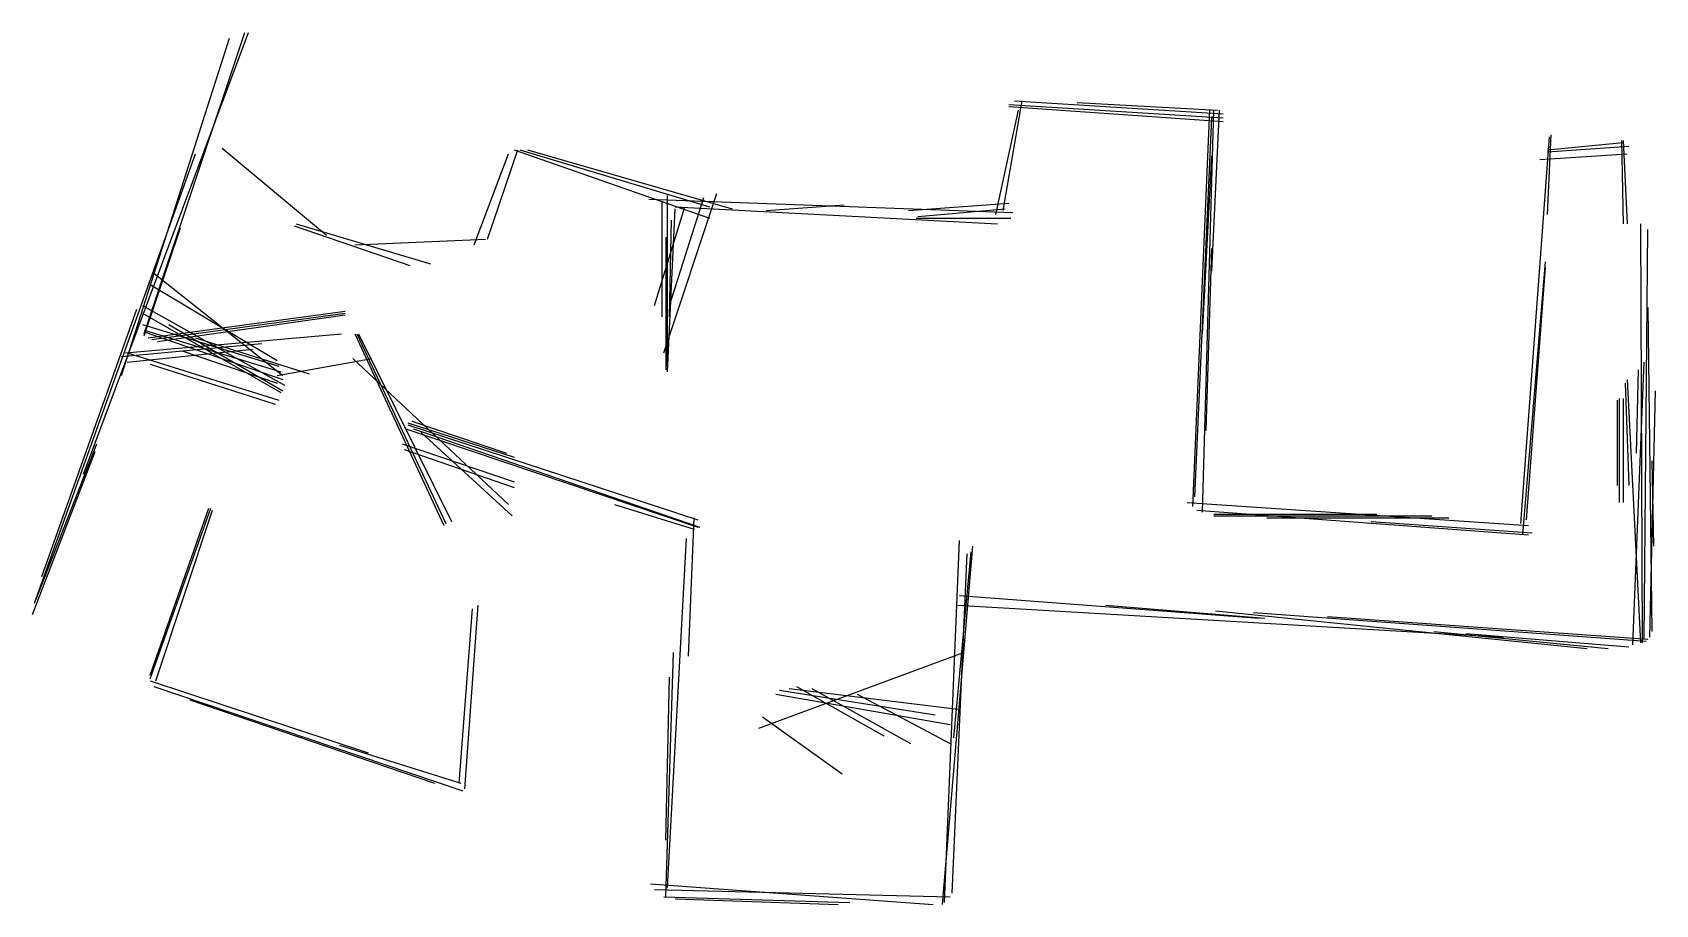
# Model space of a CAD drawing. Header units: metres. Extents: x 0 to 856, y 0 to 460.
import ezdxf

# ---------------------------------------------------------------- set-up
doc = ezdxf.new("R2010")
doc.units = ezdxf.units.M

msp = doc.modelspace()

# ---------------------------------------------------------------- linework, layer by layer
for p, q in [((27, 227), (114, 460)), ((47, 279), (104, 457)), ((59, 301), (112, 460)), ((512, 366), (522, 424)), ((515, 422), (628, 415)), ((515, 421), (628, 413)), ((518, 424), (628, 417)), ((551, 423), (625, 419)), ((508, 364), (520, 419)), ((612, 210), (621, 419)), ((613, 215), (622, 415)), ((617, 207), (623, 419)), ((622, 334), (626, 419)), ((785, 201), (800, 405)), ((799, 364), (801, 406)), ((838, 403), (839, 359)), ((839, 403), (841, 359)), ((1, 159), (86, 396)), ((100, 399), (155, 353)), ((233, 348), (251, 396)), ((240, 351), (256, 398)), ((254, 398), (357, 362)), ((257, 398), (357, 368)), ((261, 398), (369, 367)), ((617, 301), (622, 395)), ((795, 393), (841, 396)), ((799, 398), (839, 402)), ((799, 397), (842, 400)), ((325, 372), (517, 365)), ((332, 371), (332, 310)), ((333, 291), (361, 375)), ((335, 284), (335, 374)), ((336, 316), (354, 373)), ((387, 366), (428, 369)), ((462, 366), (515, 370)), ((328, 316), (344, 368)), ((335, 281), (339, 367)), ((336, 310), (337, 361)), ((339, 368), (509, 359)), ((466, 362), (516, 362)), ((467, 363), (513, 367)), ((59, 300), (78, 357)), ((138, 358), (199, 337)), ((139, 359), (210, 338)), ((170, 348), (239, 351)), ((334, 352), (334, 282)), ((848, 359), (849, 138)), ((850, 140), (852, 356)), ((619, 250), (622, 346)), ((786, 195), (798, 339)), ((788, 203), (798, 336)), ((62, 327), (129, 287)), ((64, 333), (132, 279)), ((5, 173), (55, 314)), ((58, 316), (133, 274)), ((58, 312), (131, 270)), ((61, 299), (165, 313)), ((63, 298), (165, 312)), ((66, 297), (165, 311)), ((852, 315), (854, 144)), ((49, 291), (163, 301)), ((58, 306), (130, 284)), ((59, 303), (131, 281)), ((59, 302), (132, 277)), ((72, 306), (132, 271)), ((170, 301), (217, 200)), ((171, 301), (218, 201)), ((172, 301), (221, 202)), ((47, 289), (121, 296)), ((50, 286), (116, 293)), ((79, 292), (129, 275)), ((86, 299), (146, 280)), ((50, 291), (130, 266)), ((62, 285), (128, 264)), ((129, 279), (179, 288)), ((169, 288), (251, 211)), ((844, 137), (850, 286)), ((840, 275), (842, 221)), ((841, 277), (848, 138)), ((846, 238), (847, 282)), ((836, 221), (836, 266)), ((837, 212), (837, 267)), ((839, 267), (839, 212)), ((853, 141), (856, 271)), ((197, 251), (351, 199)), ((198, 254), (254, 236)), ((198, 253), (351, 203)), ((200, 255), (250, 238)), ((201, 251), (352, 199)), ((205, 249), (253, 205)), ((2, 161), (34, 243)), ((195, 243), (254, 223)), ((196, 240), (254, 220)), ((0, 153), (33, 239)), ((854, 234), (855, 189)), ((62, 119), (94, 209)), ((62, 121), (93, 209)), ((65, 118), (95, 208)), ((307, 211), (349, 198)), ((609, 212), (789, 200)), ((614, 208), (789, 195)), ((623, 206), (709, 206)), ((346, 131), (349, 204)), ((623, 205), (738, 205)), ((651, 204), (747, 204)), ((706, 202), (791, 196)), ((335, 9), (345, 193)), ((480, 0), (496, 189)), ((481, 1), (489, 192)), ((485, 6), (493, 185)), ((486, 88), (495, 186)), ((489, 163), (647, 151)), ((225, 64), (232, 156)), ((228, 61), (235, 158)), ((488, 158), (776, 141)), ((566, 158), (650, 151)), ((624, 155), (820, 135)), ((644, 154), (851, 139)), ((683, 152), (852, 140)), ((739, 144), (831, 135)), ((756, 143), (842, 136)), ((334, 4), (338, 133)), ((383, 93), (491, 133)), ((334, 34), (336, 120)), ((62, 118), (177, 80)), ((64, 115), (227, 60)), ((394, 113), (476, 100)), ((399, 114), (488, 103)), ((403, 115), (449, 89)), ((411, 114), (463, 85)), ((83, 108), (212, 64)), ((392, 111), (484, 95)), ((435, 111), (484, 85)), ((385, 99), (427, 69)), ((162, 84), (226, 64)), ((326, 11), (475, 0)), ((328, 8), (484, 4)), ((333, 4), (431, 1)), ((339, 3), (425, 0))]:
    msp.add_line(p, q)

doc.saveas('drawing.dxf')
